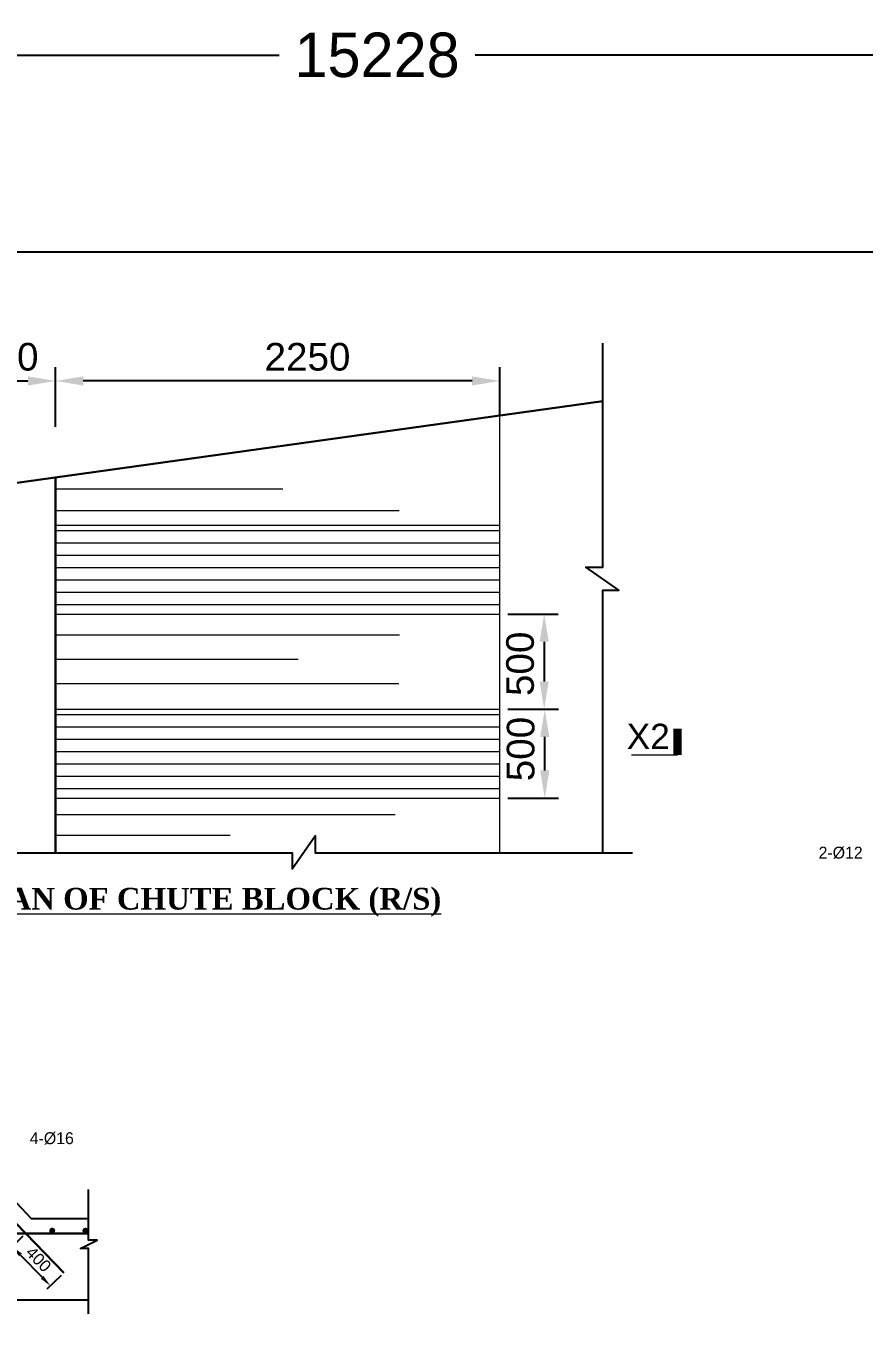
# Model space of a CAD drawing. Extents: x -358915 to 1258323, y -1667244 to -305611.
# Drawn here: x 775391 to 779636, y -1479397 to -1472820 of the extents above; entities that cross this region are included whole.
import ezdxf

# ---------------------------------------------------------------- set-up
doc = ezdxf.new("R2010")
doc.units = 0
doc.header["$LTSCALE"] = 300
doc.header["$MEASUREMENT"] = 0
doc.layers.get('DEFPOINTS').update_dxf_attribs({"linetype": 'CONTINUOUS'})
for name, color, linetype, lineweight in [('Dim', 7, 'CONTINUOUS', 9), ('Dimension', 8, 'CONTINUOUS', 18), ('ROD', 1, 'CONTINUOUS', 30), ('TEXT-ROOM', 4, 'CONTINUOUS', 5)]:
    doc.layers.add(name, color=color, linetype=linetype, lineweight=lineweight)
doc.layers.add('LINE', color=7, linetype='CONTINUOUS')
doc.layers.add('TXT', color=7, linetype='CONTINUOUS')
doc.styles.add('Arial', font='arial.ttf')
doc.styles.add('DIM', font='isocp3.shx')
doc.dimstyles.new('3', dxfattribs={"dimtxt": 225, "dimasz": 350, "dimexe": 100, "dimexo": 25, "dimgap": 9, "dimtad": 0, "dimdec": 0, "dimzin": 0, "dimdsep": 46, "dimtxsty": 'Standard', "dimcen": 0, "dimclrd": 5, "dimclre": 6, "dimclrt": 256, "dimadec": 0, "dimazin": 0, "dimtfac": 1, "dimtdec": 0, "dimtofl": 0, "dimtmove": 2, "dimatfit": 3, "dimfxl": 1, "dimtolj": 1, "dimtzin": 0, "dimarcsym": 0})
doc.dimstyles.new('Dim_25', dxfattribs={"dimtxt": 50, "dimasz": 50, "dimexe": 25, "dimexo": 20, "dimgap": 20, "dimtad": 1, "dimdec": 0, "dimzin": 0, "dimdsep": 46, "dimtxsty": 'DIM', "dimcen": 0.09, "dimclrd": 5, "dimclre": 5, "dimclrt": 7, "dimadec": 0, "dimazin": 0, "dimtfac": 1, "dimtdec": 0, "dimtmove": 0, "dimatfit": 3, "dimfxl": 1, "dimtolj": 1, "dimtzin": 0, "dimarcsym": 0})
doc.dimstyles.new('dim_70', dxfattribs={"dimtxt": 140, "dimasz": 140, "dimexe": 70, "dimexo": 40, "dimgap": 50, "dimtad": 1, "dimdec": 0, "dimzin": 0, "dimdsep": 46, "dimtxsty": 'Arial', "dimcen": 0.09, "dimclrd": 5, "dimclre": 5, "dimclrt": 7, "dimadec": 0, "dimazin": 0, "dimtfac": 1, "dimtdec": 0, "dimtmove": 0, "dimatfit": 3, "dimfxl": 1, "dimtolj": 1, "dimtzin": 0, "dimarcsym": 0})

# ---------------------------------------------------------------- blocks, each defined once
blk = doc.blocks.new('*D810')
at = {"layer": 'DEFPOINTS', "color": 0, "transparency": 16777216}
for p in [(777791.2, -1475797.9), (777791.2, -1476279.6), (778016.2, -1476279.6)]:
    blk.add_point(p, dxfattribs=at)
at = {"layer": 'LINE', "color": 5, "lineweight": -2, "transparency": 16777216}
for p, q in [((777831.2, -1475797.9), (778086.2, -1475797.9)), ((778016.2, -1475937.9), (778016.2, -1476139.6)), ((777831.2, -1476279.6), (778086.2, -1476279.6))]:
    blk.add_line(p, q, dxfattribs=at)
at = {"layer": 'LINE', "color": 5, "transparency": 16777216}
for points in [[(777992.9, -1475937.9), (778039.6, -1475937.9), (778016.2, -1475797.9)], [(777992.9, -1476139.6), (778039.6, -1476139.6), (778016.2, -1476279.6)]]:
    blk.add_solid(points, dxfattribs=at)
at = {"layer": 'LINE', "color": 7, "transparency": 16777216, "insert": (777894.7, -1476049.5), "char_height": 140, "attachment_point": 5, "rotation": 90, "style": 'Arial'}
blk.add_mtext('\\A1;500', dxfattribs=at)
blk = doc.blocks.new('*D811')
at = {"layer": 'DEFPOINTS', "color": 0, "transparency": 16777216}
for p in [(777791.2, -1476279.6), (778019.1, -1476279.6), (777791.2, -1476729.6)]:
    blk.add_point(p, dxfattribs=at)
at = {"layer": 'LINE', "color": 5, "lineweight": -2, "transparency": 16777216}
for p, q in [((777831.2, -1476279.6), (778089.1, -1476279.6)), ((778019.1, -1476589.6), (778019.1, -1476419.6)), ((777831.2, -1476729.6), (778089.1, -1476729.6))]:
    blk.add_line(p, q, dxfattribs=at)
at = {"layer": 'LINE', "color": 5, "transparency": 16777216}
for points in [[(777995.8, -1476419.6), (778042.5, -1476419.6), (778019.1, -1476279.6)], [(777995.8, -1476589.6), (778042.5, -1476589.6), (778019.1, -1476729.6)]]:
    blk.add_solid(points, dxfattribs=at)
at = {"layer": 'LINE', "color": 7, "transparency": 16777216, "insert": (777897.7, -1476481.1), "char_height": 140, "attachment_point": 5, "rotation": 90, "style": 'Arial'}
blk.add_mtext('\\A1;500', dxfattribs=at)
blk = doc.blocks.new('*D812')
at = {"layer": 'DEFPOINTS', "color": 0, "transparency": 16777216}
for p in [(775541.5, -1474617.4), (775541.5, -1474850.5), (777791.2, -1474832.7)]:
    blk.add_point(p, dxfattribs=at)
at = {"layer": 'LINE', "color": 5, "lineweight": -2, "transparency": 16777216}
for p, q in [((775541.5, -1474810.5), (775541.5, -1474547.4)), ((777791.2, -1474792.7), (777791.2, -1474547.4)), ((777651.2, -1474617.4), (775681.5, -1474617.4))]:
    blk.add_line(p, q, dxfattribs=at)
at = {"layer": 'LINE', "color": 5, "transparency": 16777216}
for points in [[(775681.5, -1474594.1), (775681.5, -1474640.7), (775541.5, -1474617.4)], [(777651.2, -1474594.1), (777651.2, -1474640.7), (777791.2, -1474617.4)]]:
    blk.add_solid(points, dxfattribs=at)
at = {"layer": 'LINE', "color": 7, "transparency": 16777216, "insert": (776817.2, -1474495.9), "char_height": 140, "attachment_point": 5, "style": 'Arial'}
blk.add_mtext('\\A1;2250', dxfattribs=at)
blk = doc.blocks.new('*D813')
at = {"layer": 'DEFPOINTS', "color": 0, "transparency": 16777216}
for p in [(775541.5, -1474617.4), (775041.8, -1474875.2), (775541.5, -1474890.5)]:
    blk.add_point(p, dxfattribs=at)
at = {"layer": 'LINE', "color": 5, "lineweight": -2, "transparency": 16777216}
for p, q in [((775041.8, -1474835.2), (775041.8, -1474547.4)), ((775541.5, -1474850.5), (775541.5, -1474547.4)), ((775181.8, -1474617.4), (775401.5, -1474617.4))]:
    blk.add_line(p, q, dxfattribs=at)
at = {"layer": 'LINE', "color": 5, "transparency": 16777216}
for points in [[(775181.8, -1474594.1), (775181.8, -1474640.7), (775041.8, -1474617.4)], [(775401.5, -1474594.1), (775401.5, -1474640.7), (775541.5, -1474617.4)]]:
    blk.add_solid(points, dxfattribs=at)
at = {"layer": 'LINE', "color": 7, "transparency": 16777216, "insert": (775291.7, -1474495.9), "char_height": 140, "attachment_point": 5, "style": 'Arial'}
blk.add_mtext('\\A1;500', dxfattribs=at)
blk = doc.blocks.new('SEX')
at = {"layer": 'Dim', "color": 6, "ltscale": 500}
blk.add_lwpolyline([(0, 0, 60, 60, 0), (191.8, 0, 0, 0, 0)], format="xyseb", dxfattribs=at)
blk.add_lwpolyline([(0, -336.6), (0, 0), (0, 0)], dxfattribs=at)
blk = doc.blocks.new('*D823')
at = {"layer": 'DEFPOINTS', "color": 0, "ltscale": 50, "transparency": 16777216}
for p in [(775390.2, -1478933.8), (775583.1, -1479132.6), (775515, -1479198.7)]:
    blk.add_point(p, dxfattribs=at)
at = {"layer": 'Dim', "color": 5, "lineweight": -2, "ltscale": 50, "transparency": 16777216}
for p, q in [((775375.9, -1478947.8), (775304.2, -1479017.3)), ((775363.9, -1479042.9), (775473.2, -1479155.6)), ((775568.7, -1479146.6), (775497.1, -1479216.1))]:
    blk.add_line(p, q, dxfattribs=at)
at = {"layer": 'Dim', "color": 5, "ltscale": 50, "transparency": 16777216}
for points in [[(775371.1, -1479036), (775356.7, -1479049.9), (775322.1, -1478999.9)], [(775480.4, -1479148.7), (775466, -1479162.6), (775515, -1479198.7)]]:
    blk.add_solid(points, dxfattribs=at)
at = {"layer": 'Dim', "color": 7, "ltscale": 50, "transparency": 16777216, "insert": (775454.9, -1479064), "char_height": 60, "attachment_point": 5, "rotation": 314.1298, "style": 'Arial'}
blk.add_mtext('\\A1;400', dxfattribs=at)
blk = doc.blocks.new('*D1506')
at = {"layer": 'DEFPOINTS', "color": 0, "ltscale": 0.5, "transparency": 16777216}
for p in [(784783.6, -1472967.9), (769555.6, -1473963.7), (784783.6, -1473963.7)]:
    blk.add_point(p, dxfattribs=at)
at = {"layer": 'LINE', "color": 6, "lineweight": -2, "ltscale": 0.5, "transparency": 16777216}
for p, q in [((769555.6, -1473938.7), (769555.6, -1472867.9)), ((784783.6, -1473938.7), (784783.6, -1472867.9))]:
    blk.add_line(p, q, dxfattribs=at)
at = {"layer": 'LINE', "color": 5, "lineweight": -2, "ltscale": 0.5, "transparency": 16777216}
for p, q in [((769905.6, -1472967.9), (776673.1, -1472967.9)), ((784433.6, -1472967.9), (777666.1, -1472967.9))]:
    blk.add_line(p, q, dxfattribs=at)
at = {"layer": 'LINE', "color": 5, "ltscale": 0.5, "transparency": 16777216}
for points in [[(769905.6, -1472909.6), (769905.6, -1473026.2), (769555.6, -1472967.9)], [(784433.6, -1472909.6), (784433.6, -1473026.2), (784783.6, -1472967.9)]]:
    blk.add_solid(points, dxfattribs=at)
at = {"layer": 'LINE', "ltscale": 0.5, "transparency": 16777216, "insert": (777169.6, -1472967.9), "char_height": 225, "attachment_point": 5}
blk.add_mtext('\\A1;15228', dxfattribs=at)

msp = doc.modelspace()

# ---------------------------------------------------------------- hatches: boundary and pattern name
at = {"layer": 'Dimension', "lineweight": 18, "ltscale": 2}
h = msp.add_hatch(dxfattribs=at)
h.set_pattern_fill('ANSI31', color=8, scale=500, angle=135, style=0)
h.paths.add_polyline_path([(777791.2, -1475797.9), (777791.2, -1475347.9), (775541.5, -1475347.9), (775541.5, -1475797.9)])
h = msp.add_hatch(dxfattribs=at)
h.set_pattern_fill('ANSI31', color=8, scale=500, angle=135, style=0)
h.set_pattern_definition([(180, (0, -931.683), (-1e-14, -62.5), [])])
h.paths.add_polyline_path([(777791.2, -1476729.6), (777791.2, -1476279.6), (775541.5, -1476279.6), (775541.5, -1476729.6)])

# ---------------------------------------------------------------- linework, layer by layer
at = {"layer": 'Dim', "color": 15, "lineweight": 15}
for points in [[(775541.5, -1475162.9), (776692.9, -1475162.9)], [(775541.5, -1475274), (777281.1, -1475274)], [(775541.5, -1475902.2), (777282.7, -1475902.2)], [(775541.5, -1476025.4), (776770.5, -1476025.4)], [(775541.5, -1476148.6), (777279.1, -1476148.6)], [(775541.5, -1476813.1), (777260.6, -1476813.1)], [(775541.5, -1476917.7), (776426, -1476917.7)]]:
    msp.add_lwpolyline(points, dxfattribs=at)
at = {"layer": 'Dimension', "color": 0, "lineweight": 13, "ltscale": 2}
for p, q in [((777791.2, -1477007.3), (777791.2, -1474791.9)), ((775541.5, -1475347.9), (777791.2, -1475347.9)), ((775541.5, -1475797.9), (775541.5, -1475347.9)), ((775541.5, -1475797.9), (777791.2, -1475797.9)), ((775541.5, -1476279.6), (777791.2, -1476279.6)), ((775541.5, -1476729.6), (777791.2, -1476729.6))]:
    msp.add_line(p, q, dxfattribs=at)
at = {"layer": 'Dimension', "color": 0, "lineweight": 30, "ltscale": 2}
for points in [[(775041.8, -1475175.5), (778314, -1474719)], [(775541.5, -1475104.6), (775541.5, -1477007.3)]]:
    msp.add_lwpolyline(points, dxfattribs=at)
at = {"layer": 'Dimension', "color": 0, "lineweight": 13, "ltscale": 2}
for points in [[(775541.5, -1475347.9), (775541.5, -1475797.9)], [(775541.5, -1476247.9), (775541.5, -1476697.9)]]:
    msp.add_lwpolyline(points, dxfattribs=at)
at = {"layer": 'LINE'}
for p in [(774853, -1478258.8), (775708, -1478858.8)]:
    msp.add_line(p, (775419.2, -1478858.8), dxfattribs=at)
at = {"layer": 'LINE', "color": 5}
msp.add_line((775708, -1479272.1), (775000.3, -1479272.1), dxfattribs=at)
at = {"layer": 'LINE'}
msp.add_lwpolyline([(784783.6, -1484732.1), (769555.6, -1484732.1), (769555.6, -1473963.7), (784783.6, -1473963.7)], close=True, dxfattribs=at)
at = {"layer": 'LINE', "color": 5}
for points in [[(778314, -1477007.3), (778314, -1475676.5), (778394, -1475676.5), (778227.6, -1475559.8), (778314, -1475559.8), (778314, -1474426.9)], [(774854.6, -1477007.3), (776738.9, -1477007.3), (776738.9, -1477087.4), (776855.6, -1476920.9), (776855.6, -1477007.3), (778463.4, -1477007.3)], [(775708, -1479339.9), (775708, -1479010.1), (775667.9, -1479010.1), (775751.2, -1478967.3), (775708, -1478967.3), (775708, -1478711.3)]]:
    msp.add_lwpolyline(points, dxfattribs=at)
at = {"layer": 'ROD'}
for points in [[(774808.2, -1478333.8), (775583.1, -1479132.6)], [(774382.1, -1478933.8), (775708, -1478933.8)]]:
    msp.add_lwpolyline(points, dxfattribs=at)
at = {"layer": 'ROD', "const_width": 15}
for points in [[(775516.8, -1478919.6, 1), (775531.8, -1478919.6, 1)], [(775684.8, -1478919.6, 1), (775699.8, -1478919.6, 1)]]:
    msp.add_lwpolyline(points, format="xyb", close=True, dxfattribs=at)

# ---------------------------------------------------------------- block references
at = {"layer": 'Dim', "color": 6, "xscale": -0.6912000000011176, "yscale": 0.6912000000011176, "zscale": 0.6912000000011176, "rotation": 270}
msp.add_blockref('SEX', (778691.2, -1476511.1), dxfattribs=at)

# ---------------------------------------------------------------- texts
at = {"layer": 'LINE', "color": 4, "insert": (779517.7, -1477006.5), "char_height": 60, "attachment_point": 5}
msp.add_mtext('2-%%C12 ', dxfattribs=at)
at = {"layer": 'LINE', "color": 4, "insert": (775522, -1478452.4), "char_height": 60, "width": 1123.361, "attachment_point": 5}
msp.add_mtext('4-%%C16', dxfattribs=at)
at = {"layer": 'TEXT-ROOM', "insert": (775085.7, -1477256.7), "char_height": 110, "width": 2585.976, "attachment_point": 4}
msp.add_mtext('{\\fTimes New Roman|b1|i0|c0|p18;\\L\\C6;PLAN OF CHUTE BLOCK (R/S) }', dxfattribs=at)
at = {"layer": 'TXT', "insert": (778543.2, -1476417), "char_height": 128, "attachment_point": 5, "style": 'Arial'}
msp.add_mtext('X2', dxfattribs=at)

# ---------------------------------------------------------------- dimensions: what is measured, and where the dimension line sits
at = {"layer": 'Dim', "ltscale": 50}
dim = msp.add_aligned_dim(p1=(775390.2, -1478933.8), p2=(775583.1, -1479132.6), distance=-94.9, text='400', dimstyle='Dim_25', override={"dimtxt": 60, "dimasz": 60, "dimtxsty": 'Arial'}, dxfattribs=at)
dim.commit()
dim.dimension.update_dxf_attribs({"geometry": '*D823', "text_midpoint": (775454.9, -1479064)})
at = {"layer": 'LINE', "color": 3, "ltscale": 0.5}
dim = msp.add_linear_dim(base=(784783.6, -1472967.9), p1=(769555.6, -1473963.7), p2=(784783.6, -1473963.7), dimstyle='3', override={"dimfxl": 700}, dxfattribs=at)
dim.commit()
dim.dimension.update_dxf_attribs({"geometry": '*D1506', "text_midpoint": (777169.6, -1472967.9)})
at = {"layer": 'LINE', "color": 5}
dim = msp.add_linear_dim(base=(775541.5, -1474617.4), p1=(775041.8, -1474875.2), p2=(775541.5, -1474890.5), dimstyle='dim_70', dxfattribs=at)
dim.commit()
dim.dimension.update_dxf_attribs({"geometry": '*D813', "text_midpoint": (775291.7, -1474617.4), "dimtype": 160})
for base, p1, p2, angle, text, picture, middle in [((775541.5, -1474617.4), (777791.2, -1474832.7), (775541.5, -1474850.5), 180, '2250', '*D812', (776817.2, -1474617.4)), ((778016.2, -1476279.6), (777791.2, -1475797.9), (777791.2, -1476279.6), 90, '500', '*D810', (778016.2, -1476049.5)), ((778019.1, -1476279.6), (777791.2, -1476729.6), (777791.2, -1476279.6), 270, '500', '*D811', (778019.1, -1476481.1))]:
    dim = msp.add_linear_dim(base=base, p1=p1, p2=p2, angle=angle, text=text, dimstyle='dim_70', dxfattribs=at)
    dim.commit()
    dim.dimension.update_dxf_attribs({"geometry": picture, "text_midpoint": middle, "dimtype": 160})

doc.saveas('drawing.dxf')
